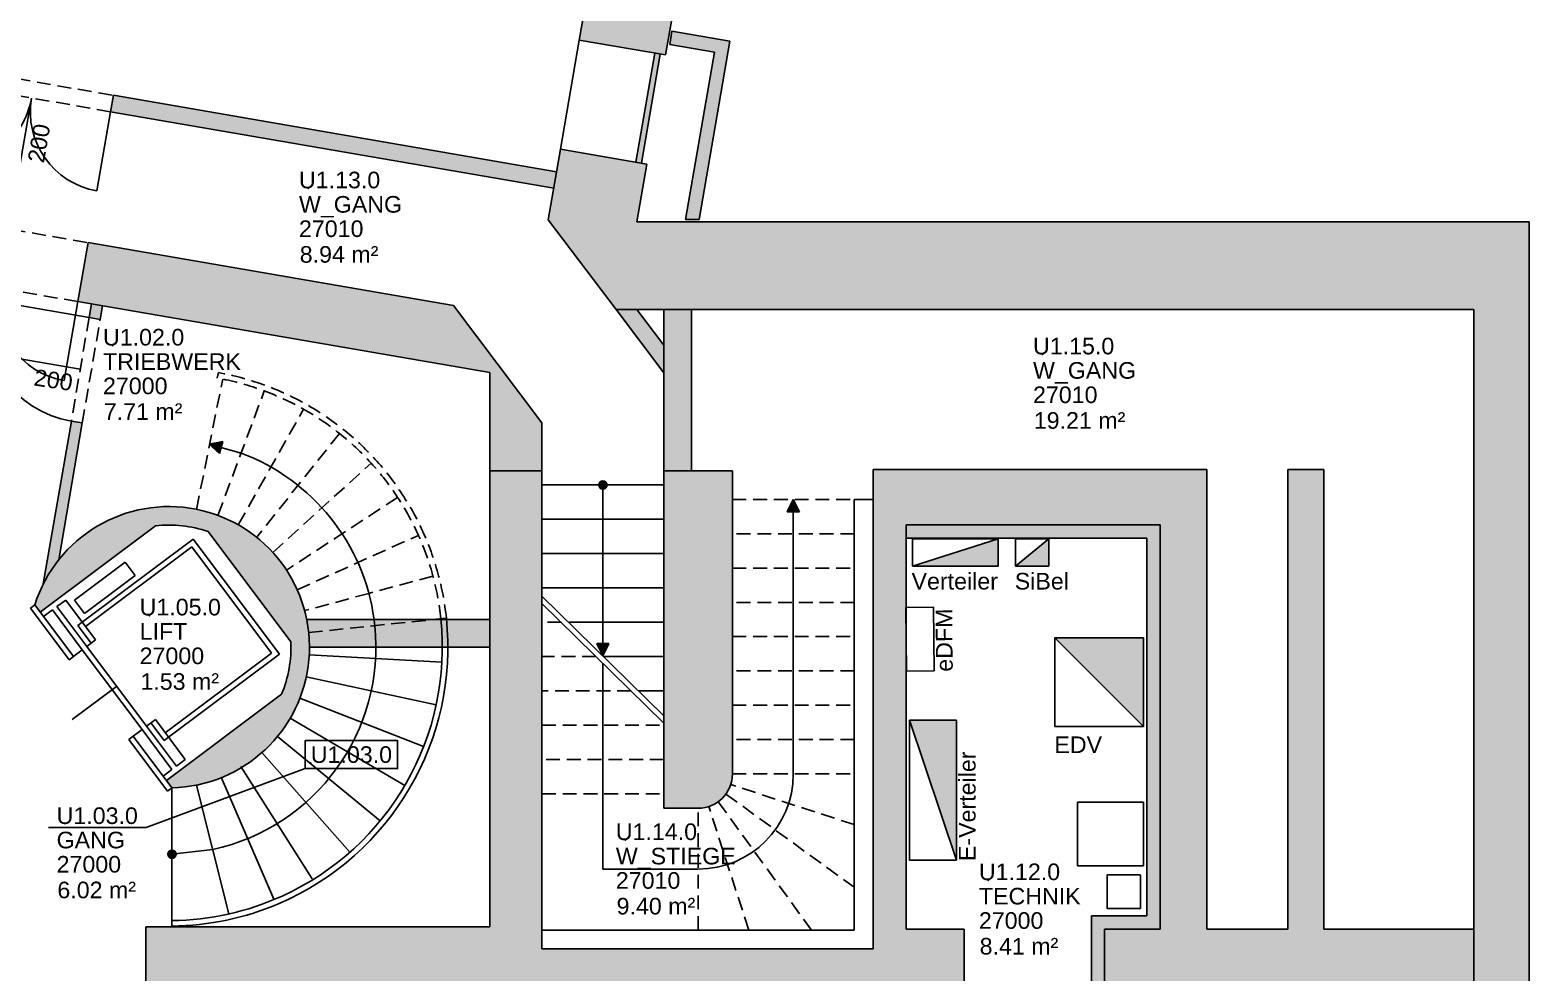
# Model space of a CAD drawing. Header units: centimetres. Extents: x 742 to 3303, y 156 to 2503.
# Drawn here: x 1949 to 3303, y 868 to 1719 of the extents above; entities that cross this region are included whole.
import ezdxf
from ezdxf.enums import TextEntityAlignment as Align

# ---------------------------------------------------------------- set-up
doc = ezdxf.new("R2010")
doc.units = ezdxf.units.CM
doc.header["$LTSCALE"] = 50
doc.linetypes.add('AUSGEZOGEN', pattern=[0])
doc.linetypes.add('VERDECKT', pattern=[0.375, 0.25, -0.125])
for name, color, linetype in [('ARC-Lift', 7, 'Continuous'), ('ARC-Tueren', 5, 'Continuous'), ('ARC-Tueren-nv', 5, 'Continuous'), ('BE-T-PM', 7, 'Continuous'), ('BE-T-RNBVBF', 7, 'Continuous'), ('BS-G', 30, 'Continuous'), ('BS-STT-A', 203, 'Continuous'), ('BS-STT-V', 203, 'VERDECKT'), ('BS-WA-C-NT', 253, 'Continuous'), ('BS-WA-C-T', 253, 'Continuous'), ('BS-WA-S-NT', 201, 'Continuous'), ('BS-WA-S-T', 201, 'Continuous'), ('BS-WA-S-VI', 2, 'Continuous'), ('BS-WA-V-NT', 203, 'VERDECKT'), ('BS-WA-V-T', 203, 'VERDECKT'), ('HB-ZU-EL-VS', 10, 'Continuous')]:
    doc.layers.add(name, color=color, linetype=linetype)
doc.styles.add('RNB', font='arial.ttf', dxfattribs={"width": 0.8})
doc.styles.get("Standard").update_dxf_attribs({"font": 'arial.ttf'})
doc.dimstyles.new('ISO-25', dxfattribs={"dimtxt": 2.5, "dimasz": 2.5, "dimexe": 1.25, "dimexo": 0.625, "dimtad": 1, "dimtxsty": 'Standard', "dimcen": 2.5, "dimadec": 0, "dimazin": 0, "dimtfac": 1, "dimtmove": 0, "dimatfit": 3, "dimfxl": 1, "dimarcsym": 0})

# ---------------------------------------------------------------- blocks, each defined once
blk = doc.blocks.new('RNB-VBF')
at = {"layer": 'BE-T-PM'}
blk.add_point((0, 0), dxfattribs=at)
at = {"layer": 'BE-T-RNBVBF', "style": 'RNB'}
for tag, p in [('RAUM_NUMMER', (-8.6, 0.1)), ('RAUM_BEZEICHNUNG', (-8.6, -21.9)), ('RAUM_NUMMER_OE', (-8.6, -43.9)), ('FLAECHE', (-7.9, -67.1))]:
    blk.add_attdef(tag, p, '', height=15, dxfattribs=at)
for tag, p, height, flags in [('BELEGUNG_MAX', (72.4, -52.8), 2.5, 9), ('BELEGUNG_AUS_MOEBLIERUNGSPLAN', (72.4, -56.9), 2.5, 9), ('BEMERKUNG', (72.4, -69.4), 2.5, 9), ('ID', (72.4, -61.1), 2.5, 9), ('ID_RNB', (72.4, -65.3), 2.5, 9), ('RAUM_NUMMER_PLATZHALTER', (-9.2, -89.3), 15, 1), ('RAUM_HOEHE', (72.4, -73.4), 2.5, 9), ('RAUM_FUNKTION', (72.4, -77.4), 2.5, 9), ('RAUM_AUFBAU', (72.4, -81.4), 2.5, 9), ('RAUM_MIETEINHEIT', (72.4, -85.4), 2.5, 9), ('BODENBELAG_AUS_PLAN', (-9.2, -111.3), 15, 1)]:
    blk.add_attdef(tag, p, '', height=height, dxfattribs=dict(at, flags=flags))
blk = doc.blocks.new('*U13')
blk.add_hatch(color=7).paths.add_polyline_path([(5.5, 18.9), (0, 30), (-5.5, 18.9)])
at = {"color": 7}
for p, q in [((0, 30), (-5.5, 18.9)), ((0, 30), (0, 0)), ((0, 30), (5.5, 18.9)), ((-5.5, 18.9), (5.5, 18.9))]:
    blk.add_line(p, q, dxfattribs=at)
blk = doc.blocks.new('*U14')
blk.add_hatch(color=7).paths.add_polyline_path([(3.7, 0, 1), (-3.7, 0, 1)])
at = {"color": 7}
blk.add_line((0, 37.1), (0, 0), dxfattribs=at)
blk.add_circle((0, 0), 3.75, dxfattribs=at)
blk = doc.blocks.new('*U15')
for points in [[(5.5, 143.3), (0, 154.4), (-5.5, 143.3)], [(3.7, 0, 1), (-3.7, 0, 1)]]:
    blk.add_hatch(color=7).paths.add_polyline_path(points)
at = {"color": 7}
for p, q in [((0, 154.4), (-5.5, 143.3)), ((0, 154.4), (0, 0)), ((0, 154.4), (5.5, 143.3)), ((-5.5, 143.3), (5.5, 143.3))]:
    blk.add_line(p, q, dxfattribs=at)
blk.add_circle((0, 0), 3.75, dxfattribs=at)
blk = doc.blocks.new('*U16')
blk.add_hatch(color=7).paths.add_polyline_path([(5.5, 236.9), (0, 248), (-5.5, 236.9)])
at = {"color": 7}
for p, q in [((0, 248), (-5.5, 236.9)), ((0, 248), (0, 0)), ((0, 248), (5.5, 236.9)), ((-5.5, 236.9), (5.5, 236.9))]:
    blk.add_line(p, q, dxfattribs=at)
blk = doc.blocks.new('*U26')
blk.add_hatch(color=1).paths.add_polyline_path([(126.6, -42.4), (126.6, 0), (0, -42.4)])
for p, q in [((0, -42.4), (0, 0)), ((0, 0), (126.6, 0)), ((126.6, 0), (126.6, -42.4)), ((126.6, -42.4), (0, -42.4))]:
    blk.add_line(p, q)
at = {"color": 0}
blk.add_line((0, -42.4), (126.6, 0), dxfattribs=at)
at = {"color": 7, "ltscale": 100}
blk.add_attdef('BEZEICHNUNG', (-0.8, -59.6), '', height=15, dxfattribs=at)
at = {"color": 7, "ltscale": 100, "flags": 1}
for tag, p in [('TYPE', (-0.8, -74.9)), ('VERTEILERNUMMER', (-0.8, -95.1)), ('BEMERKUNG', (-0.8, -114.2))]:
    blk.add_attdef(tag, p, '', height=15, dxfattribs=at)
blk = doc.blocks.new('*U27')
blk.add_hatch(color=1).paths.add_polyline_path([(77.5, -24.8), (77.5, 0), (0, -24.8)])
for p, q in [((0, -24.8), (0, 0)), ((0, 0), (77.5, 0)), ((77.5, 0), (77.5, -24.8)), ((77.5, -24.8), (0, -24.8))]:
    blk.add_line(p, q)
at = {"color": 0}
blk.add_line((0, -24.8), (77.5, 0), dxfattribs=at)
at = {"color": 7, "ltscale": 100}
blk.add_attdef('BEZEICHNUNG', (-0.8, -45.7), '', height=15, dxfattribs=at)
at = {"color": 7, "ltscale": 100, "flags": 1}
for tag, p in [('TYPE', (-0.8, -74.9)), ('VERTEILERNUMMER', (-0.8, -95.1)), ('BEMERKUNG', (-0.8, -114.2))]:
    blk.add_attdef(tag, p, '', height=15, dxfattribs=at)
blk = doc.blocks.new('*U32')
at = {"layer": 'ARC-Tueren'}
blk.add_line((-47, -28.3), (-47, -123.3), dxfattribs=at)
blk.add_arc((-47, -28.3), 95, 270, 0, dxfattribs=at)
at = {"layer": 'ARC-Tueren-nv'}
blk.add_line((0.5, -105.9), (0.5, -28.3), dxfattribs=at)
at = {"layer": 'ARC-Tueren-nv', "flags": 1}
for tag, p in [('TUERTYP', (-98.6, 40.2)), ('FLAECHE', (-98.6, 31.6)), ('DORNMASS', (-98.6, 23.1)), ('ANSCHLAGTYP', (-98.6, 14.5)), ('MATERIAL', (-98.6, 5.9)), ('FARBE', (-98.6, -2.6))]:
    blk.add_attdef(tag, p, '', height=5, dxfattribs=at)
at = {"layer": 'ARC-Tueren-nv'}
for tag, p in [('BRANDSCHUTZ-KL', (1.3, 4.2)), ('BEMERKUNG', (4.2, -11.2)), ('TUER-NR', (0.6, -14.2))]:
    blk.add_attdef(tag, text='', height=12.5, dxfattribs=at).set_placement(p, align=Align.CENTER)
at = {"layer": 'ARC-Tueren-nv', "flags": 2}
blk.add_attdef('BREITE1', (-5, -68.5), '', height=15, rotation=91.3087, dxfattribs=at)
at = {"layer": 'ARC-Tueren-nv'}
blk.add_attdef('HOEHE', (22.1, -67.9), '', height=15, rotation=91.3087, dxfattribs=at)
blk = doc.blocks.new('*U33')
at = {"layer": 'ARC-Tueren'}
for p, q in [((-72.5, 79.5), (-72.5, 7)), ((72.5, 79.5), (72.5, 7))]:
    blk.add_line(p, q, dxfattribs=at)
for centre, start, end in [((-72.5, 79.5), 270, 0), ((72.5, 79.5), 180, 270)]:
    blk.add_arc(centre, 72.5, start, end, dxfattribs=at)
at = {"layer": 'ARC-Tueren-nv'}
blk.add_line((0, 1.9), (0, 79.5), dxfattribs=at)
at = {"layer": 'ARC-Tueren-nv', "insert": (-21.1, 32.3), "char_height": 15, "width": 48.816, "attachment_point": 1, "rotation": 90.1098}
blk.add_mtext('+', dxfattribs=at)
at = {"layer": 'ARC-Tueren-nv', "flags": 1}
for tag, p in [('TUERTYP', (-99.1, 148)), ('FLAECHE', (-99.1, 139.5)), ('DORNMASS', (-99.1, 130.9)), ('ANSCHLAGTYP', (-99.1, 122.3)), ('MATERIAL', (-99.1, 113.8)), ('FARBE', (-99.1, 105.2))]:
    blk.add_attdef(tag, p, '', height=5, dxfattribs=at)
at = {"layer": 'ARC-Tueren-nv'}
for tag, p in [('BEMERKUNG', (-0.9, 112.3)), ('BRANDSCHUTZ-KL', (-0.4, 96.4)), ('TUER-NR', (0, 79.6))]:
    blk.add_attdef(tag, text='', height=12.5, dxfattribs=at).set_placement(p, align=Align.CENTER)
at = {"layer": 'ARC-Tueren-nv', "flags": 2}
for tag, p in [('BREITE2', (-6.2, 43.2)), ('BREITE1', (-5.3, -3.7))]:
    blk.add_attdef(tag, p, '', height=15, rotation=90.1098, dxfattribs=at)
at = {"layer": 'ARC-Tueren-nv'}
blk.add_attdef('HOEHE', (21.1, 22.9), '', height=15, rotation=90.1098, dxfattribs=at)
blk = doc.blocks.new('*U101')
blk.add_hatch(color=1).paths.add_polyline_path([(0, -24.8), (30, -24.8), (30, 0)])
for p, q in [((0, -24.8), (0, 0)), ((0, 0), (30, 0)), ((30, 0), (30, -24.8)), ((30, -24.8), (0, -24.8))]:
    blk.add_line(p, q)
at = {"color": 0}
blk.add_line((0, -24.8), (30, 0), dxfattribs=at)
at = {"color": 7, "ltscale": 100}
blk.add_attdef('BEZEICHNUNG', (-0.8, -45.7), '', height=15, dxfattribs=at)
at = {"color": 7, "ltscale": 100, "flags": 1}
for tag, p in [('TYPE', (-0.8, -74.9)), ('VERTEILERNUMMER', (-0.8, -95.1)), ('BEMERKUNG', (-0.8, -114.2))]:
    blk.add_attdef(tag, p, '', height=15, dxfattribs=at)
blk = doc.blocks.new('*U103')
for p, q in [((0, -25), (0, 0)), ((0, 0), (57.5, 0)), ((57.5, 0), (57.5, -25)), ((57.5, -25), (0, -25))]:
    blk.add_line(p, q)
at = {"color": 7, "ltscale": 100}
blk.add_attdef('BEZEICHNUNG', (-0.8, -42), '', height=15, dxfattribs=at)
at = {"color": 7, "ltscale": 100, "flags": 1}
for tag, p in [('TYPE', (-0.8, -62.6)), ('BEMERKUNG', (-0.8, -81.1))]:
    blk.add_attdef(tag, p, '', height=15, dxfattribs=at)
blk = doc.blocks.new('*U104')
blk.add_hatch(color=1).paths.add_polyline_path([(80, -80), (80, 0), (0, -80)])
for p, q in [((0, -80), (0, 0)), ((0, 0), (80, 0)), ((80, 0), (80, -80)), ((80, -80), (0, -80))]:
    blk.add_line(p, q)
at = {"color": 0}
blk.add_line((0, -80), (80, 0), dxfattribs=at)
at = {"color": 7, "ltscale": 100}
blk.add_attdef('BEZEICHNUNG', (-24, 0.4), '', height=15, rotation=270, dxfattribs=at)
at = {"color": 7, "ltscale": 100, "flags": 1}
for tag, p in [('TYPE', (-0.8, -74.9)), ('VERTEILERNUMMER', (-0.8, -95.1)), ('BEMERKUNG', (-0.8, -114.2))]:
    blk.add_attdef(tag, p, '', height=15, dxfattribs=at)

msp = doc.modelspace()

# ---------------------------------------------------------------- hatches: boundary and pattern name
at = {"layer": 'BS-WA-C-NT'}
h = msp.add_hatch(color=256, dxfattribs=at)
h.paths.add_polyline_path([(2014.1, 1470.2), (2004.3, 1471.9), (2002.1, 1459.6), (2012, 1457.9)])
h.paths.add_polyline_path([(1995.9, 1364.3), (1986, 1366), (1960.7, 1219, -0.05091), (1974.6, 1240.7)])
h.paths.add_polyline_path([(2024, 1660.3), (2021.5, 1645.5), (2421.7, 1576.5), (2424.3, 1591.3)])
h.paths.add_polyline_path([(2580.7, 1709.1), (2528.5, 1718.1), (2526.5, 1706.3), (2566.9, 1699.3), (2540.8, 1548), (2553, 1548)])
h.paths.add_polyline_path([(2517.9, 1697.6), (2512.9, 1698.5), (2496, 1599.9), (2500.9, 1599.1)])
h.paths.add_polyline_path([(2668.9, 2220.6), (2616.6, 2229.6), (2614.6, 2217.8), (2655, 2210.8), (2621.9, 2018.6), (2581.5, 2025.6), (2579.4, 2013.8), (2631.7, 2004.8)])
h = msp.add_hatch(color=256, dxfattribs=at)
h.paths.add_polyline_path([(2061.9, 1271.4, -0.109933), (2109.6, 1266.2), (2184.3, 1166.6, -0.109933), (2175.9, 1119.4), (2071.9, 1041.4), (2076.9, 1034.8, 1.946334), (1953, 1200), (1957.9, 1193.4)])
h.paths.add_polyline_path([(2364.1, 1186.8), (2198.6, 1186.8, -0.049577), (2201.1, 1161.8), (2364.1, 1161.8)])
h = msp.add_hatch(color=256, dxfattribs=at)
h.paths.add_polyline_path([(2662.3, 705.3), (2500.3, 705.3), (2500.3, 693.3), (2510.3, 693.3), (2510.3, 291.3), (2522.3, 291.3), (2522.3, 693.3), (2662.3, 693.3)])
h.paths.add_polyline_path([(2969.3, 728.3), (2957.3, 728.3), (2957.3, 705.3), (2752.3, 705.3), (2752.3, 693.3), (2969.3, 693.3)])
h.paths.add_polyline_path([(2969.3, 819.3), (2919.3, 819.3), (2919.3, 822.3), (2919.3, 907.2), (2969.3, 907.2), (2969.3, 1272.2), (2740.1, 1272.2), (2740.1, 1260.2), (2957.3, 1260.2), (2957.3, 919.2), (2907.3, 919.2), (2907.3, 907.2), (2907.3, 807.3), (2957.3, 807.3), (2957.3, 728.3), (2969.3, 728.3), (3030.8, 728.3), (3030.8, 807.3), (3084.8, 807.3), (3084.8, 819.3), (3018.8, 819.3), (3018.8, 740.3), (2969.3, 740.3)])
h.paths.add_polyline_path([(2907.3, 837.3), (2894.8, 837.3), (2894.8, 822.3), (2907.3, 822.3)], flags=17)
h.paths.add_polyline_path([(2804.8, 837.3), (2792.3, 837.3), (2792.3, 822.3), (2804.8, 822.3)], flags=17)
at = {"layer": 'BS-WA-C-T'}
h = msp.add_hatch(color=256, dxfattribs=at)
h.paths.add_polyline_path([(2602.5, 2159.3), (2524.4, 2172.8), (2507.5, 2074.2), (2585.5, 2060.8)])
h.paths.add_polyline_path([(2585.5, 2060.8), (2507.5, 2074.2), (2483.7, 1936.2), (2561.7, 1922.8)])
h.paths.add_polyline_path([(2544.8, 1824.2), (2466.7, 1837.7), (2462.9, 1815.5), (2242.5, 1853.5), (2234.4, 1806.7), (2454.8, 1768.7), (2444.7, 1710.2), (2522.8, 1696.8)])
h.paths.add_polyline_path([(2561.7, 1922.8), (2537.1, 1927), (2520.1, 1828.5), (2544.8, 1824.2)])
h.paths.add_polyline_path([(3302.6, 1546), (2496.8, 1546), (2505.8, 1598.2), (2427.8, 1611.7), (2416.8, 1547.9), (2478, 1466.8), (3252.6, 1466.8), (3252.6, 907.2), (3252.6, 822.3), (3252.6, 276.3), (3117.3, 276.3), (3117.3, 822.3), (3252.6, 822.3), (3252.6, 907.2), (3117.3, 907.2), (3117.3, 1322.2), (3084.8, 1322.2), (3084.8, 907.2), (3011.6, 907.2), (3011.6, 1322.2), (2710.1, 1322.2), (2710.1, 889.3), (2411.1, 889.3), (2411.1, 1321.1), (2364.1, 1321.1), (2364.1, 909.3), (2053.3, 909.3), (2053.3, 822.3), (2364.1, 822.3), (2740.1, 822.3), (2792.3, 822.3), (2792.3, 907.2), (2740.1, 907.2), (2740.1, 1272.2), (2969.3, 1272.2), (2969.3, 907.2), (2919.3, 907.2), (2919.3, 822.3), (3084.8, 822.3), (3084.8, 819.3), (3084.8, 807.3), (3084.8, 276.3), (2915.4, 276.3), (2915.4, 211.3), (2910.4, 211.3), (2910.4, 196.3), (2910.4, 192.9, -0.181689), (2820.4, 190.1), (2820.4, 196.3), (2820.4, 211.3), (2815.4, 211.3), (2815.4, 276.3), (2652, 276.3), (2652, 211.3), (2647, 211.3), (2647, 196.3), (2647, 192.9, -0.181689), (2557, 190.1), (2557, 196.3), (2557, 211.3), (2552, 211.3), (2552, 276.3), (2388.6, 276.3), (2388.6, 211.3), (2383.6, 211.3), (2383.6, 196.3), (2383.6, 192.9, -0.181689), (2293.6, 190.1), (2293.6, 196.3), (2293.6, 211.3), (2288.6, 211.3), (2288.6, 276.3), (2125.2, 276.3), (2125.2, 211.3), (2120.2, 211.3), (2120.2, 196.3), (2120.2, 192.9, -0.181689), (2030.2, 190.1), (2030.2, 196.3), (2030.2, 211.3), (2025.2, 211.3), (2025.2, 276.3), (1861.8, 276.3), (1861.8, 211.3), (1856.8, 211.3), (1856.8, 196.3), (1856.8, 192.9, -0.181689), (1766.8, 190.1), (1766.8, 196.3), (1766.8, 211.3), (1761.8, 211.3), (1761.8, 276.3), (1629.8, 276.3), (1629.8, 260.5), (1404.8, 260.5), (1404.8, 195.5), (1399.8, 195.5), (1399.8, 180.5), (1399.8, 177.1, -0.181689), (1309.8, 174.3), (1309.8, 180.5), (1309.8, 195.5), (1304.8, 195.5), (1304.8, 260.5), (1075.6, 260.5), (989.4, 379.4), (1029.9, 614.6), (965.8, 625.6), (966.7, 630.6), (951.9, 633.1), (945.8, 634.2, -0.181689), (963.8, 722.4), (967.2, 721.8), (982, 719.3), (982.8, 724.2), (1046.9, 713.1), (1065.7, 822.3), (1157.2, 822.3), (1157.2, 909.3), (1106.5, 909.3), (1132.7, 1061.6), (1068.7, 1072.7), (1069.5, 1077.6), (1054.8, 1080.1), (1048.6, 1081.2, -0.181689), (1066.7, 1169.4), (1070, 1168.8), (1084.8, 1166.3), (1085.7, 1171.2), (1149.7, 1160.2), (1183.9, 1358.5), (1105.1, 1372.1), (1075.1, 1198.4, 0.333333), (1049.7, 1050.6), (1037.2, 978.2), (1012.1, 982.5), (972.3, 751.4, 0.333333), (946.8, 603.5), (904.8, 359.7), (1034.8, 180.5), (1279.8, 180.5, 0.333333), (1429.8, 180.5), (1674.8, 180.5), (1674.8, 196.3), (1736.8, 196.3, 0.333333), (1886.8, 196.3), (2000.2, 196.3, 0.333333), (2150.2, 196.3), (2263.6, 196.3, 0.333333), (2413.6, 196.3), (2527, 196.3, 0.333333), (2677, 196.3), (2790.4, 196.3, 0.333333), (2940.4, 196.3), (3302.6, 196.3), (3302.6, 1474.3)])
h = msp.add_hatch(color=256, dxfattribs=at)
h.paths.add_polyline_path([(2001.1, 1527.2), (1991.9, 1474), (2364.1, 1409.9), (2364.1, 1391.8), (2364.1, 1321.1), (2411.1, 1321.1), (2411.1, 1364.5), (2331.3, 1470.4)])
h.paths.add_polyline_path([(1798.3, 822.3), (1081.2, 822.3), (1005.5, 382.7), (1082.7, 276.3), (1629.8, 276.3), (1998.3, 276.3), (1998.3, 705.3), (1940.3, 705.3), (1940.3, 655.3), (1948.3, 655.3), (1948.3, 326.3), (1108.1, 326.3), (1058.3, 395), (1123.3, 772.3), (1748.3, 772.3), (1748.3, 655.3), (1810.3, 655.3), (1810.3, 705.3), (1798.3, 705.3)])
for points in [[(2496.8, 1466.8), (2478, 1466.8), (2521.1, 1409.6), (2521.1, 1434.5)], [(2583.1, 1255.3), (2583.1, 1321.1), (2578.1, 1321.1), (2526.1, 1321.1), (2521.1, 1321.1), (2521.1, 1255.3), (2521.1, 1063.3), (2521.1, 1016.3), (2526.1, 1016.3), (2552.1, 1016.3, 0.414215), (2583.1, 1047.3), (2583.1, 1063.3)]]:
    msp.add_hatch(color=256, dxfattribs=at).paths.add_polyline_path(points)
h = msp.add_hatch(color=256, dxfattribs=at)
h.paths.add_polyline_path([(3018.8, 358.3), (2969.3, 358.3), (2969.3, 279.3), (3018.8, 279.3)])
h.paths.add_polyline_path([(3018.8, 819.3), (2969.3, 819.3), (2969.3, 740.3), (3018.8, 740.3)])
h.paths.add_polyline_path([(2546.1, 1466.8), (2521.1, 1466.8), (2521.1, 1321.1), (2526.1, 1321.1), (2546.1, 1321.1)])

# ---------------------------------------------------------------- linework, layer by layer
at = {"layer": 'ARC-Lift'}
for p, q in [((2095.9, 1259.4), (1995.9, 1184.4)), ((2173.9, 1155.4), (2095.9, 1259.4)), ((1998.9, 1180.4), (2094.9, 1252.4)), ((2094.9, 1252.4), (2166.9, 1156.4)), ((1989, 1204.2), (2034.7, 1238.5)), ((2034.7, 1238.5), (2043.7, 1226.5)), ((2043.7, 1226.5), (1998, 1192.2)), ((1953, 1200), (1949, 1197)), ((1949, 1197), (1983.9, 1150.4)), ((1987.9, 1153.4), (1953, 1200)), ((1968.9, 1195.4), (1960.9, 1189.4)), ((1995.9, 1159.4), (1968.9, 1195.4)), ((1980.9, 1204.4), (1972.9, 1198.4)), ((1972.9, 1198.4), (1999.9, 1162.4)), ((2007.9, 1168.4), (1980.9, 1204.4)), ((1998, 1192.2), (1989, 1204.2)), ((1995.9, 1184.4), (1991.9, 1181.4)), ((1991.9, 1181.4), (2003.9, 1165.4)), ((1999.9, 1162.4), (2007.9, 1168.4)), ((1983.9, 1150.4), (1987.9, 1153.4)), ((1987.9, 1153.4), (1995.9, 1159.4)), ((1995.9, 1159.4), (2049.9, 1087.4)), ((2053.9, 1090.4), (1999.9, 1162.4)), ((2166.9, 1156.4), (2070.9, 1084.4)), ((2073.9, 1080.4), (2173.9, 1155.4)), ((1986.9, 1096.4), (2026.9, 1126.4)), ((2041.9, 1081.4), (2049.9, 1087.4)), ((2049.9, 1087.4), (2076.9, 1051.4)), ((2053.9, 1090.4), (2061.9, 1096.4)), ((2080.9, 1054.4), (2053.9, 1090.4)), ((2069.9, 1077.4), (2057.9, 1093.4)), ((2061.9, 1096.4), (2088.9, 1060.4)), ((2041.9, 1081.4), (2037.9, 1078.4)), ((2037.9, 1078.4), (2072.9, 1031.8)), ((2076.9, 1034.8), (2041.9, 1081.4)), ((2073.9, 1080.4), (2069.9, 1077.4)), ((2088.9, 1060.4), (2080.9, 1054.4)), ((2076.9, 1051.4), (2068.9, 1045.4)), ((2072.9, 1031.8), (2074.1, 1032.7)), ((2074.1, 1032.7), (2076.2, 1034.3)), ((2076.2, 1034.3), (2076.9, 1034.8))]:
    msp.add_line(p, q, dxfattribs=at)
at = {"layer": 'BE-T-RNBVBF'}
msp.add_lwpolyline([(2197.3, 1052.1), (2280.7, 1052.1), (2280.7, 1077.4), (2197.3, 1077.4)], close=True, dxfattribs=at)
at = {"layer": 'BS-G', "linetype": 'VERDECKT'}
msp.add_arc((2074.1, 1161.8), 247, 5.9694, 79.8071, dxfattribs=at)
at = {"layer": 'BS-G'}
for start, end in [(294.4515, 5.9694), (270.6492, 294.4515)]:
    msp.add_arc((2074.1, 1161.8), 247, start, end, dxfattribs=at)
at = {"layer": 'BS-STT-A', "linetype": 'AUSGEZOGEN'}
for p, q in [((2411.1, 1308.3), (2521.1, 1308.3)), ((2693.1, 906.3), (2693.1, 1295.3)), ((2693.1, 1295.3), (2710.1, 1295.3)), ((2411.1, 1277.3), (2521.1, 1277.3)), ((2521.1, 1246.3), (2411.1, 1246.3)), ((2411.1, 1215.3), (2521.1, 1215.3)), ((2521.1, 1099.9), (2411.1, 1208)), ((2521.1, 1093.3), (2411.1, 1201.4)), ((2521.1, 1184.3), (2435.2, 1184.3)), ((2200.9, 1154.9), (2320.7, 1148.4)), ((2466.7, 1153.3), (2521.1, 1153.3)), ((2198.2, 1135), (2315.5, 1109.6)), ((2304.2, 1072.1), (2192.4, 1115.7)), ((2521.1, 1122.3), (2498.3, 1122.3)), ((2183.7, 1097.6), (2287.2, 1036.9)), ((2264.8, 1004.8), (2172.1, 1081.1)), ((2158.2, 1066.6), (2237.6, 976.7)), ((2168.8, 934.3), (2121.3, 1044.5)), ((2203.4, 952.6), (2139.1, 1053.9)), ((2076.9, 1034.8), (2076.9, 909.8)), ((2099, 1037.3), (2128.4, 920.9)), ((2411.1, 906.3), (2693.1, 906.3))]:
    msp.add_line(p, q, dxfattribs=at)
at = {"layer": 'BS-STT-A', "color": 0}
for p, q in [((2466.1, 1147.4), (2466.1, 961.3)), ((2466.1, 961.3), (2552.1, 961.3))]:
    msp.add_line(p, q, dxfattribs=at)
at = {"layer": 'BS-STT-A', "color": 0, "linetype": 'AUSGEZOGEN'}
for centre, radius, start, end in [((2074.1, 1161.8), 187, 7.6829, 69.5624), ((2074.2, 1161.8), 186.9, 282.2045, 5.9787)]:
    msp.add_arc(centre, radius, start, end, dxfattribs=at)
at = {"layer": 'BS-STT-A', "linetype": 'AUSGEZOGEN'}
for start, end in [(293.2916, 5.9694), (270.6492, 293.2916)]:
    msp.add_arc((2074.1, 1161.8), 252, start, end, dxfattribs=at)
at = {"layer": 'BS-STT-A', "linetype": 'VERDECKT'}
msp.add_arc((2074.1, 1161.8), 187, 5.9694, 7.6829, dxfattribs=at)
at = {"layer": 'BS-STT-A', "color": 0}
msp.add_arc((2552.1, 1047.3), 86, 270, 0, dxfattribs=at)
at = {"layer": 'BS-STT-V'}
for p, q in [((2117.8, 1404.9), (2118.8, 1409.8)), ((2099.1, 1286.3), (2122.7, 1404)), ((2118.4, 1280.8), (2160.3, 1393.3)), ((2136.7, 1272.3), (2195.8, 1376.7)), ((2228.2, 1354.8), (2153.3, 1261)), ((2168, 1247.3), (2256.8, 1328.1)), ((2583.1, 1295.3), (2693.1, 1295.3)), ((2693.1, 1264.3), (2583.1, 1264.3)), ((2583.1, 1233.3), (2693.1, 1233.3)), ((2693.1, 1202.3), (2583.1, 1202.3)), ((2428.5, 1184.3), (2411.1, 1184.3)), ((2583.1, 1171.3), (2693.1, 1171.3)), ((2460, 1153.3), (2411.1, 1153.3)), ((2693.1, 1140.3), (2583.1, 1140.3)), ((2491.6, 1122.3), (2411.1, 1122.3)), ((2583.1, 1109.3), (2693.1, 1109.3)), ((2411.1, 1091.3), (2521.1, 1091.3)), ((2693.1, 1078.3), (2583.1, 1078.3)), ((2521.1, 1060.3), (2411.1, 1060.3)), ((2583.1, 1047.3), (2693.1, 1047.3)), ((2411.1, 1029.3), (2521.1, 1029.3)), ((2577.2, 1029.1), (2693.1, 944.9)), ((2693.1, 1001.5), (2581.6, 1037.7)), ((2552.1, 906.3), (2552.1, 1016.3)), ((2597.9, 906.3), (2561.7, 1017.8)), ((2570.3, 1022.2), (2654.5, 906.3))]:
    msp.add_line(p, q, dxfattribs=at)
at = {"layer": 'BS-STT-V', "linetype": 'VERDECKT'}
for p, q in [((2280.7, 1297.1), (2180.3, 1231.4)), ((2190, 1213.7), (2299.5, 1262.8)), ((2312.6, 1226), (2254.7, 1210.4)), ((2254.7, 1210.4), (2196.7, 1194.8)), ((2200.4, 1175), (2324.7, 1188))]:
    msp.add_line(p, q, dxfattribs=at)
at = {"layer": 'BS-STT-V'}
msp.add_arc((2074.1, 1161.8), 252, 5.9694, 79.7841, dxfattribs=at)
at = {"layer": 'BS-WA-S-NT'}
for p, q in [((2526.5, 1706.3), (2528.5, 1718.1)), ((2566.9, 1699.3), (2526.5, 1706.3)), ((2528.5, 1718.1), (2580.7, 1709.1)), ((2580.7, 1709.1), (2553, 1548)), ((2496, 1599.9), (2512.9, 1698.5)), ((2517.9, 1697.6), (2500.9, 1599.1)), ((2540.8, 1548), (2566.9, 1699.3)), ((2021.5, 1645.5), (2024, 1660.3)), ((2024, 1660.3), (2424.3, 1591.3)), ((2421.7, 1576.5), (2021.5, 1645.5)), ((2553, 1548), (2540.8, 1548)), ((2014.1, 1470.2), (2012, 1457.9)), ((2002.1, 1459.6), (2012, 1457.9)), ((1986, 1366), (1960.7, 1219)), ((1995.9, 1364.3), (1974.6, 1240.7)), ((1986, 1366), (1995.9, 1364.3)), ((2957.3, 1260.2), (2740.1, 1260.2)), ((2957.3, 919.2), (2957.3, 1260.2)), ((2907.3, 919.2), (2957.3, 919.2)), ((2907.3, 807.3), (2907.3, 919.2))]:
    msp.add_line(p, q, dxfattribs=at)
at = {"layer": 'BS-WA-S-T'}
for p, q in [((2522.8, 1696.8), (2544.8, 1824.2)), ((2444.7, 1710.2), (2454.8, 1768.7)), ((2522.8, 1696.8), (2444.7, 1710.2)), ((2416.8, 1547.9), (2427.8, 1611.7)), ((2427.8, 1611.7), (2505.8, 1598.2)), ((2496.8, 1546), (2505.8, 1598.2)), ((2416.8, 1547.9), (2478, 1466.8)), ((3302.6, 1546), (2496.8, 1546)), ((3302.6, 1474.3), (3302.6, 1546)), ((2001.1, 1527.2), (1991.9, 1474)), ((2001.1, 1527.2), (2331.3, 1470.4)), ((1991.9, 1474), (2364.1, 1409.9)), ((2331.3, 1470.4), (2411.1, 1364.5)), ((3252.6, 1466.8), (2478, 1466.8)), ((2478, 1466.8), (2521.1, 1409.6)), ((2496.8, 1466.8), (2521.1, 1434.5)), ((2521.1, 1321.1), (2521.1, 1466.8)), ((2546.1, 1321.1), (2546.1, 1466.8)), ((3252.6, 907.2), (3252.6, 1466.8)), ((3302.6, 196.3), (3302.6, 1474.3)), ((2364.1, 1391.8), (2364.1, 1409.9)), ((2364.1, 909.3), (2364.1, 1391.8)), ((2411.1, 1321.1), (2411.1, 1364.5)), ((2364.1, 1321.1), (2411.1, 1321.1)), ((2411.1, 889.3), (2411.1, 1321.1)), ((2526.1, 1321.1), (2521.1, 1321.1)), ((2521.1, 1321.1), (2521.1, 1255.3)), ((2578.1, 1321.1), (2526.1, 1321.1)), ((2583.1, 1321.1), (2578.1, 1321.1)), ((2583.1, 1255.3), (2583.1, 1321.1)), ((2710.1, 1322.2), (3011.6, 1322.2)), ((2710.1, 1322.2), (2710.1, 889.3)), ((3011.6, 907.2), (3011.6, 1322.2)), ((3084.8, 907.2), (3084.8, 1322.2)), ((3084.8, 1322.2), (3117.3, 1322.2)), ((3117.3, 1322.2), (3117.3, 907.2)), ((1957.9, 1193.4), (2061.9, 1271.4)), ((2184.3, 1166.6), (2109.6, 1266.2)), ((2969.3, 1272.2), (2740.1, 1272.2)), ((2740.1, 1272.2), (2740.1, 907.2)), ((2969.3, 907.2), (2969.3, 1272.2)), ((2521.1, 1063.3), (2521.1, 1255.3)), ((2583.1, 1063.3), (2583.1, 1255.3)), ((1953, 1200), (1957.9, 1193.4)), ((2364.1, 1186.8), (2198.6, 1186.8)), ((2201.1, 1161.8), (2364.1, 1161.8)), ((2071.9, 1041.4), (2175.9, 1119.4)), ((2521.1, 1063.3), (2521.1, 1016.3)), ((2583.1, 1047.3), (2583.1, 1063.3)), ((2071.9, 1041.4), (2076.9, 1034.8)), ((2521.1, 1016.3), (2526.1, 1016.3)), ((2526.1, 1016.3), (2552.1, 1016.3)), ((2364.1, 909.3), (2053.3, 909.3)), ((2053.3, 822.3), (2053.3, 909.3)), ((2792.3, 907.2), (2740.1, 907.2)), ((2792.3, 822.3), (2792.3, 907.2)), ((2919.3, 822.3), (2919.3, 907.2)), ((2919.3, 907.2), (2969.3, 907.2)), ((3011.6, 907.2), (3084.8, 907.2)), ((3117.3, 907.2), (3252.6, 907.2)), ((3252.6, 822.3), (3252.6, 907.2)), ((2710.1, 889.3), (2411.1, 889.3))]:
    msp.add_line(p, q, dxfattribs=at)
for centre, radius, start, end in [((2074.1, 1161.8), 127, 271.2627, 162.4887), ((2074.1, 1161.8), 110.3, 71.2424, 96.3365), ((2074.1, 1161.8), 110.3, 337.4149, 2.509), ((2552.1, 1047.3), 31, 270, 0)]:
    msp.add_arc(centre, radius, start, end, dxfattribs=at)
at = {"layer": 'BS-WA-S-VI'}
msp.add_line((2444.7, 1710.2), (2427.8, 1611.7), dxfattribs=at)
at = {"layer": 'BS-WA-V-NT'}
for p, q in [((1881.1, 1684.9), (2024, 1660.3)), ((2021.5, 1645.5), (1878.6, 1670.1)), ((2004.3, 1471.9), (2002.1, 1459.6)), ((2002.1, 1459.6), (1986, 1366)), ((1995.9, 1364.3), (2012, 1457.9))]:
    msp.add_line(p, q, dxfattribs=at)
at = {"layer": 'BS-WA-V-T'}
for p, q in [((1858.2, 1551.9), (2001.1, 1527.2)), ((1991.9, 1474), (1849.1, 1498.6))]:
    msp.add_line(p, q, dxfattribs=at)
at = {"layer": 'HB-ZU-EL-VS'}
for p, q in [((2894.8, 1021.9), (2894.8, 964.4)), ((2894.8, 1021.9), (2954.3, 1021.9)), ((2954.3, 964.4), (2954.3, 1021.9)), ((2894.8, 964.4), (2954.3, 964.4)), ((2921.7, 956.1), (2951.8, 956.1)), ((2921.7, 956.1), (2921.7, 925.9)), ((2951.7, 925.9), (2951.7, 955.9)), ((2921.7, 925.9), (2951.7, 925.9))]:
    msp.add_line(p, q, dxfattribs=at)

# ---------------------------------------------------------------- block references
at = {"layer": 'ARC-Tueren'}
ref = msp.add_blockref('*U33', (1936.5, 1579.4), dxfattribs=dict(at, rotation=350.2240769180202))
ref.add_attrib('HOEHE', '200', (1961.2, 1598.5), dxfattribs={"layer": 'ARC-Tueren-nv', "height": 15, "rotation": 80.3339})
ref = msp.add_blockref('*U33', (1907, 1408), dxfattribs=dict(at, rotation=350.2240769180202))
ref.add_attrib('HOEHE', '200', (1931.6, 1427), dxfattribs={"layer": 'ARC-Tueren-nv', "height": 15, "rotation": 80.3339})
ref = msp.add_blockref('*U32', (2022.1, 1408.5), dxfattribs=dict(at, rotation=260.2240706921054))
ref.add_attrib('HOEHE', '200', (1951.4, 1398.3), dxfattribs={"layer": 'ARC-Tueren-nv', "height": 15, "rotation": 351.5328})
at = {"layer": 'BE-T-RNBVBF'}
for p, values in [((2200.2, 1576.2), {'RAUM_NUMMER': 'U1.13.0', 'RAUM_BEZEICHNUNG': 'W_GANG', 'RAUM_NUMMER_OE': '27010', 'FLAECHE': '8.94 m²'}), ((2023.2, 1434.2), {'RAUM_NUMMER': 'U1.02.0', 'RAUM_BEZEICHNUNG': 'TRIEBWERK', 'RAUM_NUMMER_OE': '27000', 'FLAECHE': '7.71 m²'}), ((2863.2, 1426.2), {'RAUM_NUMMER': 'U1.15.0', 'RAUM_BEZEICHNUNG': 'W_GANG', 'RAUM_NUMMER_OE': '27010', 'FLAECHE': '19.21 m²'}), ((2056.3, 1190.4), {'RAUM_NUMMER': 'U1.05.0', 'RAUM_BEZEICHNUNG': 'LIFT', 'RAUM_NUMMER_OE': '27000', 'FLAECHE': '1.53 m²'}), ((2486.4, 987.5), {'RAUM_NUMMER': 'U1.14.0', 'RAUM_BEZEICHNUNG': 'W_STIEGE', 'RAUM_NUMMER_OE': '27010', 'FLAECHE': '9.40 m²'}), ((2814.3, 951.3), {'RAUM_NUMMER': 'U1.12.0', 'RAUM_BEZEICHNUNG': 'TECHNIK', 'RAUM_NUMMER_OE': '27000', 'FLAECHE': '8.41 m²'})]:
    msp.add_blockref('RNB-VBF', p, dxfattribs=at).add_auto_attribs(values)
ref = msp.add_blockref('RNB-VBF', (2202.3, 1057.3), dxfattribs=at)
ref.add_attrib('RAUM_NUMMER', 'U1.03.0', (1972.7, 1002.1), dxfattribs={"height": 15, "style": 'RNB'})
ref.add_attrib('RAUM_BEZEICHNUNG', 'GANG', (1972.7, 980.1), dxfattribs={"height": 15, "style": 'RNB'})
ref.add_attrib('RAUM_NUMMER_OE', '27000', (1972.7, 958.2), dxfattribs={"height": 15, "style": 'RNB'})
ref.add_attrib('FLAECHE', '6.02 m²', (1973.4, 935), dxfattribs={"height": 15, "style": 'RNB'})
ref.add_attrib('RAUM_NUMMER_PLATZHALTER', 'U1.03.0', (2202.3, 1057.3), dxfattribs={"height": 15, "style": 'RNB'})
at = {"layer": 'BS-STT-A', "color": 0}
for name, p, rotation in [('*U13', (2139.4, 1337), 74.10480664289832), ('*U15', (2466.1, 1308.3), 180), ('*U14', (2076.9, 974.8), 276.6254128284802)]:
    msp.add_blockref(name, p, dxfattribs=dict(at, rotation=rotation))
msp.add_blockref('*U16', (2638.1, 1047.3), dxfattribs=at)
at = {"layer": 'HB-ZU-EL-VS'}
ref = msp.add_blockref('*U27', (2745.7, 1259.7), dxfattribs=at)
ref.add_attrib('BEZEICHNUNG', 'Verteiler', (2744.9, 1213.9), dxfattribs={"layer": '0', "color": 7, "ltscale": 100, "height": 15})
ref = msp.add_blockref('*U101', (2838.9, 1259.7), dxfattribs=at)
ref.add_attrib('BEZEICHNUNG', 'SiBel', (2838.1, 1213.9), dxfattribs={"layer": '0', "color": 7, "ltscale": 100, "height": 15})
ref = msp.add_blockref('*U103', (2740.2, 1140.1), dxfattribs=dict(at, rotation=90.5294623432935))
ref.add_attrib('BEZEICHNUNG', 'eDFM', (2782.1, 1139.7), dxfattribs={"layer": '0', "color": 7, "ltscale": 100, "height": 15, "rotation": 90.5295})
ref = msp.add_blockref('*U104', (2874.3, 1090.2), dxfattribs=dict(at, rotation=90))
ref.add_attrib('BEZEICHNUNG', 'EDV', (2873.9, 1066.2), dxfattribs={"layer": '0', "color": 7, "ltscale": 100, "height": 15})
ref = msp.add_blockref('*U26', (2743.1, 969.4), dxfattribs=dict(at, rotation=90))
ref.add_attrib('BEZEICHNUNG', 'E-Verteiler', (2802.7, 968.6), dxfattribs={"layer": '0', "color": 7, "ltscale": 100, "height": 15, "rotation": 90})

# ---------------------------------------------------------------- leaders
at = {"layer": 'BE-T-RNBVBF', "has_arrowhead": 0}
msp.add_leader([(1965.4, 998.9), (2053.5, 998.9), (2197.3, 1052.1)], dimstyle='ISO-25', dxfattribs=at)

doc.saveas('drawing.dxf')
